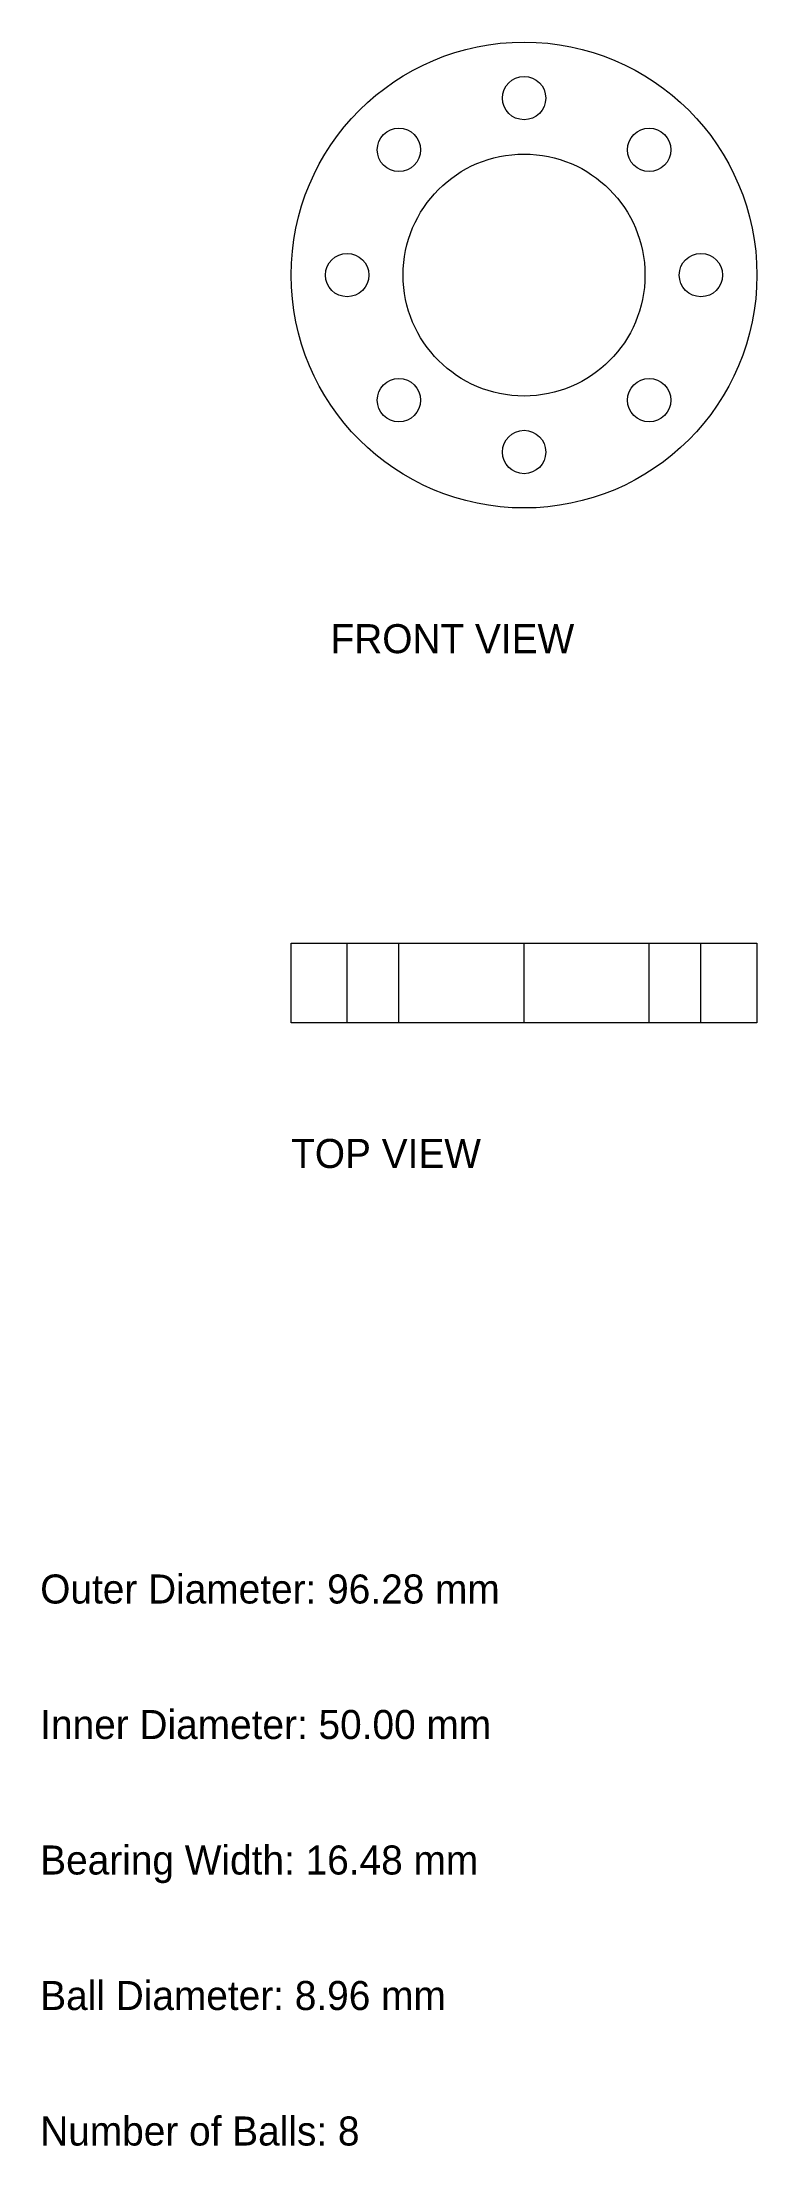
# Model space of a CAD drawing. Header units: metres. Extents: x -250 to 208, y -407 to 38.
# Drawn here: x -249.6 to -101.9, y -406.6 to 28.1 of the extents above.
import ezdxf

# ---------------------------------------------------------------- set-up
doc = ezdxf.new("R2010")
doc.units = ezdxf.units.M

msp = doc.modelspace()

# ---------------------------------------------------------------- linework, layer by layer
at = {"color": 1, "lineweight": 0}
for p, q in [((-186.57, -174.52), (-186.57, -158.03)), ((-175.86, -174.52), (-175.86, -158.03)), ((-175.86, -174.52), (-175.86, -158.03)), ((-150, -174.52), (-150, -158.03)), ((-150, -174.52), (-150, -158.03)), ((-124.14, -174.52), (-124.14, -158.03)), ((-124.14, -174.52), (-124.14, -158.03)), ((-113.43, -174.52), (-113.43, -158.03))]:
    msp.add_line(p, q, dxfattribs=at)
msp.add_lwpolyline([(-198.14, -158.03), (-101.86, -158.03), (-101.86, -174.52), (-198.14, -174.52), (-198.14, -158.03)], dxfattribs=at)
for centre, radius in [((-150, -20), 48.14), ((-150, 16.57), 4.48), ((-175.86, 5.86), 4.48), ((-124.14, 5.86), 4.48), ((-150, -20), 25), ((-186.57, -20), 4.48), ((-113.43, -20), 4.48), ((-175.86, -45.86), 4.48), ((-124.14, -45.86), 4.48), ((-150, -56.57), 4.48)]:
    msp.add_circle(centre, radius, dxfattribs=at)

# ---------------------------------------------------------------- texts
at = {"color": 1}
for s, p in [('FRONT VIEW', (-190, -98.14)), ('TOP VIEW', (-198.14, -204.52)), ('Outer Diameter: 96.28 mm', (-250, -294.52)), ('Inner Diameter: 50.00 mm', (-250, -322.52)), ('Bearing Width: 16.48 mm', (-250, -350.52)), ('Ball Diameter: 8.96 mm', (-250, -378.52)), ('Number of Balls: 8', (-250, -406.52))]:
    msp.add_text(s, height=6, dxfattribs=at).set_placement(p)

doc.saveas('drawing.dxf')
